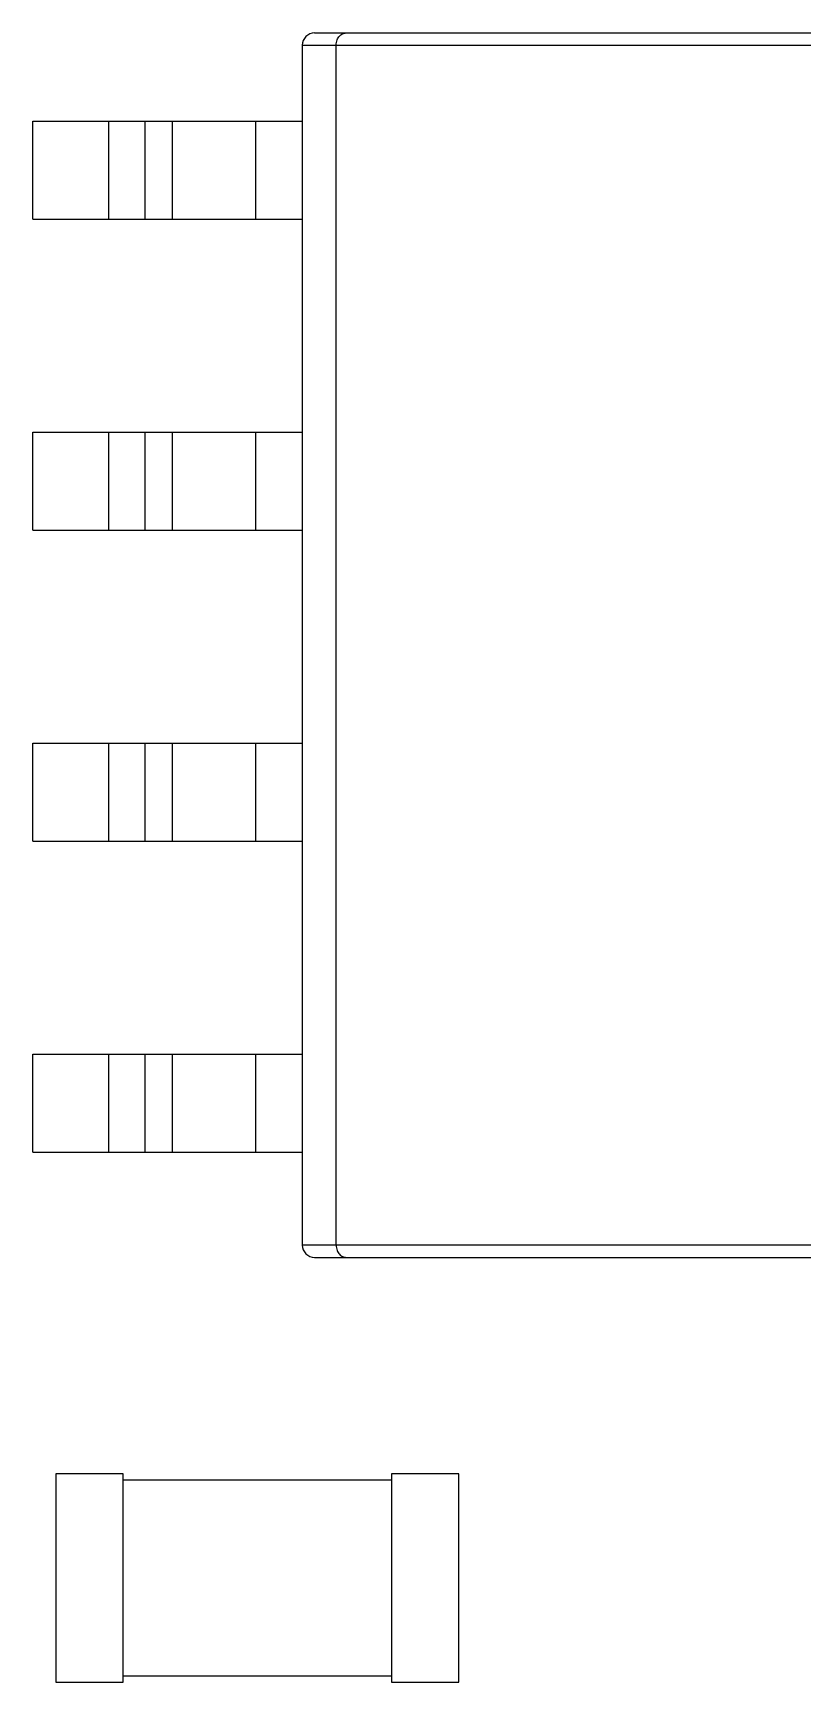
# Model space of a CAD drawing. Header units: inches. Extents: x -36 to 490, y -51 to 98.
# Drawn here: x 359.29 to 362.43, y 4.62 to 11.36 of the extents above; entities that cross this region are included whole.
import ezdxf

# ---------------------------------------------------------------- set-up
doc = ezdxf.new("R2010")
doc.units = ezdxf.units.IN
doc.header["$LTSCALE"] = 1.21
doc.header["$MEASUREMENT"] = 0
doc.layers.get('0').update_dxf_attribs({"linetype": 'CONTINUOUS'})

msp = doc.modelspace()

# ---------------------------------------------------------------- linework, layer by layer
at = {"color": 7, "linetype": 'Continuous'}
for p, q in [((360.4432, 11.3567), (364.3432, 11.3567)), ((360.3932, 11.3067), (360.3932, 6.4067)), ((360.3932, 11.3067), (364.3932, 11.3067)), ((360.5314, 6.4067), (360.5314, 11.3067)), ((359.2932, 10.5967), (359.2932, 10.9967)), ((359.2932, 10.9967), (360.3932, 10.9967)), ((359.6032, 10.5967), (359.6032, 10.9967)), ((359.7497, 10.9967), (359.7497, 10.5967)), ((359.8614, 10.9967), (359.8614, 10.5967)), ((360.2032, 10.5967), (360.2032, 10.9967)), ((359.2932, 10.5967), (360.3932, 10.5967)), ((359.2932, 9.3267), (359.2932, 9.7267)), ((359.2932, 9.7267), (360.3932, 9.7267)), ((359.6032, 9.3267), (359.6032, 9.7267)), ((359.7497, 9.7267), (359.7497, 9.3267)), ((359.8614, 9.7267), (359.8614, 9.3267)), ((360.2032, 9.3267), (360.2032, 9.7267)), ((359.2932, 9.3267), (360.3932, 9.3267)), ((359.2932, 8.0567), (359.2932, 8.4567)), ((359.2932, 8.4567), (360.3932, 8.4567)), ((359.6032, 8.0567), (359.6032, 8.4567)), ((359.7497, 8.4567), (359.7497, 8.0567)), ((359.8614, 8.4567), (359.8614, 8.0567)), ((360.2032, 8.0567), (360.2032, 8.4567)), ((359.2932, 8.0567), (360.3932, 8.0567)), ((359.2932, 6.7867), (359.2932, 7.1867)), ((359.2932, 7.1867), (360.3932, 7.1867)), ((359.6032, 6.7867), (359.6032, 7.1867)), ((359.7497, 7.1867), (359.7497, 6.7867)), ((359.8614, 7.1867), (359.8614, 6.7867)), ((360.2032, 6.7867), (360.2032, 7.1867)), ((359.2932, 6.7867), (360.3932, 6.7867)), ((364.3932, 6.4067), (360.3932, 6.4067)), ((360.4432, 6.3567), (364.3432, 6.3567)), ((359.3861, 5.4726), (359.3861, 4.6226)), ((359.6611, 5.4726), (359.3861, 5.4726)), ((359.6611, 4.6226), (359.6611, 5.4726)), ((360.7576, 5.4726), (360.7576, 4.6226)), ((361.0326, 5.4726), (360.7576, 5.4726)), ((361.0326, 4.6226), (361.0326, 5.4726)), ((360.7576, 5.4476), (359.6611, 5.4476)), ((359.6611, 4.6476), (360.7576, 4.6476)), ((359.3861, 4.6226), (359.6611, 4.6226)), ((360.7576, 4.6226), (361.0326, 4.6226))]:
    msp.add_line(p, q, dxfattribs=at)
for centre, start, end in [((360.4432, 11.3067), 90, 180), ((360.4432, 6.4067), 180, 270)]:
    msp.add_arc(centre, 0.05, start, end, dxfattribs=at)
for points in [[(360.5314, 11.3067), (360.5314, 11.314), (360.5338, 11.3276), (360.5436, 11.3442), (360.5569, 11.3544), (360.5671, 11.3567), (360.5719, 11.3567)], [(360.5314, 6.4067), (360.5314, 6.3995), (360.5338, 6.3858), (360.5436, 6.3692), (360.5569, 6.359), (360.5671, 6.3567), (360.5719, 6.3567)]]:
    msp.add_open_spline(points, degree=3, knots=[0, 0, 0, 0, 0.306951, 0.572802, 0.797544, 1, 1, 1, 1], dxfattribs=at)

doc.saveas('drawing.dxf')
